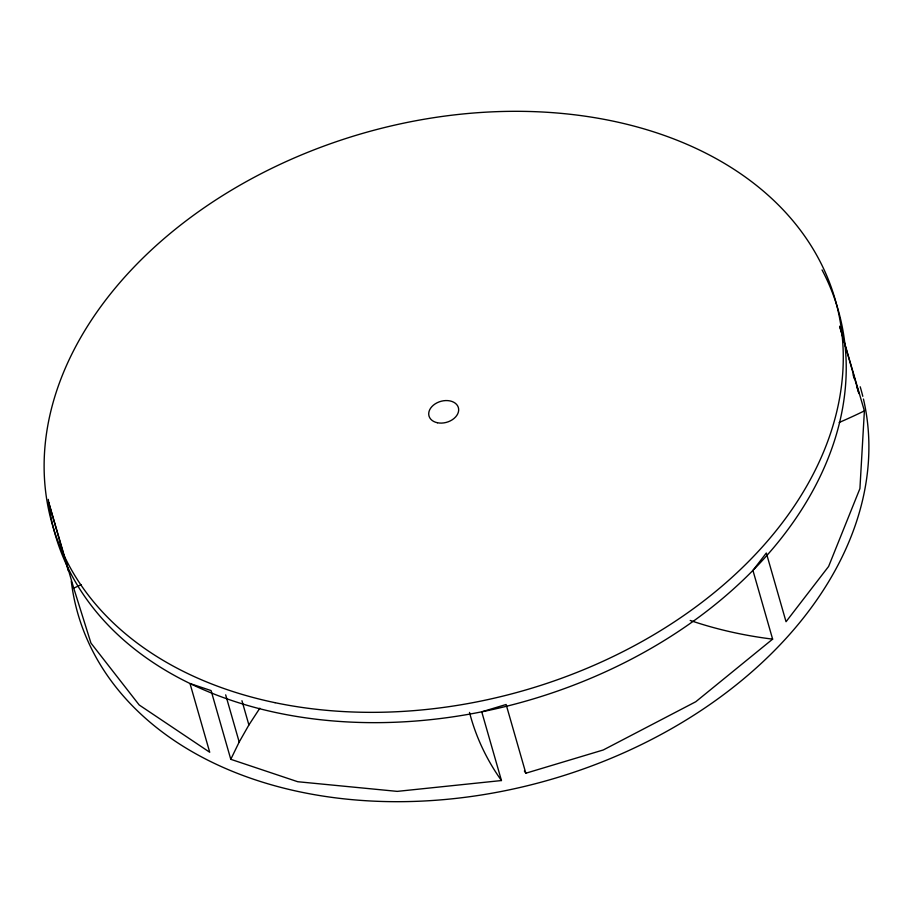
<?xml version="1.0" encoding="UTF-8"?>
<svg xmlns="http://www.w3.org/2000/svg" width="913" height="913" viewBox="0 0 913 913"><rect width="100%" height="100%" fill="white"/><g stroke="black" fill="none" stroke-linecap="round" stroke-linejoin="round"><path stroke-width="1.37" d="M856.873 386.884L858.973 393.583L839.652 326.203L864.394 410.873L859.92 488.581L828.616 566.437L786.036 621.73L766.327 553.004L752.928 570.42L772.626 639.146L695.774 701.743L603.276 749.972L525.831 773.22L524.37 770.994M525.831 773.22L506.122 704.494L481.744 711.82L501.454 780.547L397.235 791.377L297.729 781.722L230.784 759.308L239.195 742.029L248.895 724.968L259.851 708.191M230.784 759.308L211.086 690.582L190.007 683.529L209.716 752.255L139.187 704.973L90.958 643.094L73.736 588.143L81.28 584.64M853.084 374.821L854.351 378.838M241.945 700.705L248.895 724.968M225.671 694.861L239.195 742.029M73.736 588.143L48.606 502.127L68.315 570.842M863.447 399.049A407.289 290.003 -16 0 1 519.771 787.542A407.289 290.003 -16 0 1 71.271 581.159M860.194 386.77A407.289 290.003 -16 0 1 862.796 396.31M772.626 639.146A397.737 283.201 -16 0 1 690.194 620.441M501.454 780.547A397.737 283.201 -16 0 1 469.51 712.425M864.394 410.873A397.737 283.201 -16 0 1 839.184 422.457M822.042 269.906A407.289 290.003 -16 0 1 531.56 699.449A407.289 290.003 -16 0 1 48.298 499.388M275.064 702.69A407.289 290.003 -16 0 0 841.729 331.841A407.289 290.003 -16 0 0 214.27 200.951A407.289 290.003 -16 0 0 275.064 702.69M437.373 422.742A15.27 10.876 -16 0 0 458.623 408.83A15.27 10.876 -16 0 0 435.09 403.923A15.27 10.876 -16 0 0 437.373 422.742"/></g></svg>
